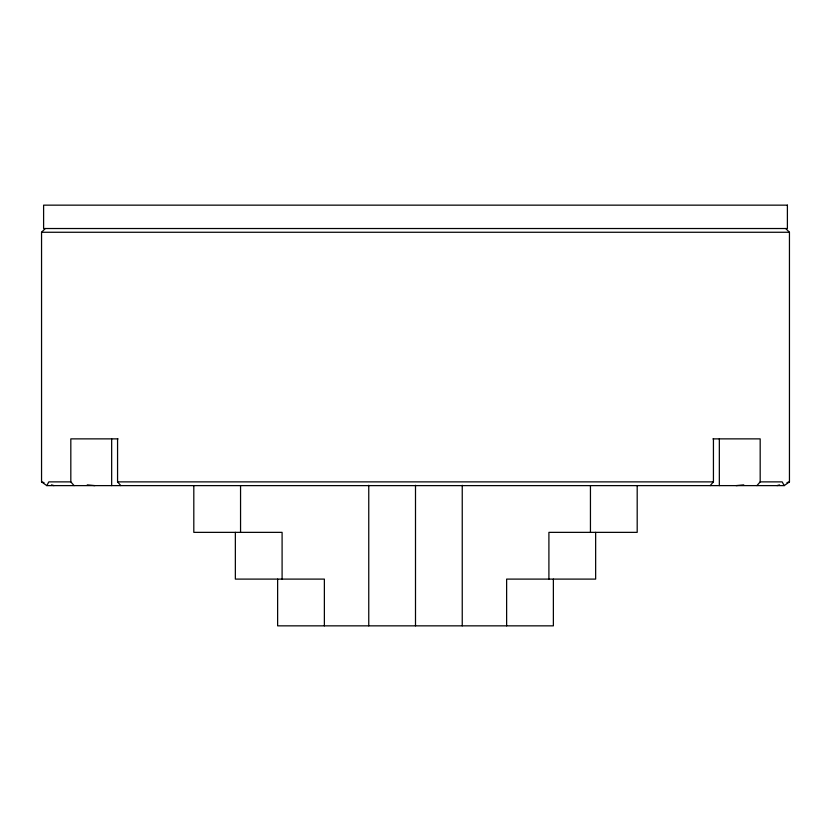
<?xml version="1.0" encoding="UTF-8"?>
<svg xmlns="http://www.w3.org/2000/svg" width="831" height="831" viewBox="0 0 831 831"><rect width="100%" height="100%" fill="white"/><g stroke="black" fill="none" stroke-linecap="round" stroke-linejoin="round"><path stroke-width="1.25" d="M282.093 579.103L282.093 532.359L193.81 532.359L193.81 485.616M45.29 228.525L41.55 232.264L41.55 481.876L46.796 485.616L48.821 481.876L70.822 481.876L74.084 485.616M710.173 485.616L713.434 481.876L713.434 438.872M756.916 485.616L760.178 481.876L760.178 438.872L712.936 438.872M46.796 485.616L784.204 485.616L789.45 481.876L789.45 232.264L785.711 228.525M777.047 485.616L779.53 484.868M786.967 482.624L789.45 481.876M736.11 485.616L743.755 484.868M41.55 232.264L789.45 232.264M118.064 438.872L70.822 438.872L70.822 481.876M117.566 438.872L117.566 481.876L713.434 481.876M760.178 481.876L782.179 481.876L784.204 485.616M87.245 484.868L94.89 485.616M41.55 481.876L44.033 482.624M51.47 484.868L53.953 485.616M117.566 481.876L120.827 485.616M719.334 438.872L719.334 485.616M637.19 485.616L637.19 532.359L548.907 532.359L548.907 579.103M595.65 532.359L595.65 579.103L506.63 579.103L506.63 625.847M590.446 485.616L590.446 532.359M553.373 579.103L553.373 625.847L277.627 625.847L277.627 579.103M462.244 485.294L462.244 625.847M415.5 485.294L415.5 625.847M368.756 485.294L368.756 625.847M324.37 625.847L324.37 579.103L235.35 579.103L235.35 532.359M240.554 485.616L240.554 532.359M111.666 438.872L111.666 485.616M787.393 205.153L43.607 205.153L43.607 228.525L787.393 228.525L787.393 205.153"/></g></svg>
